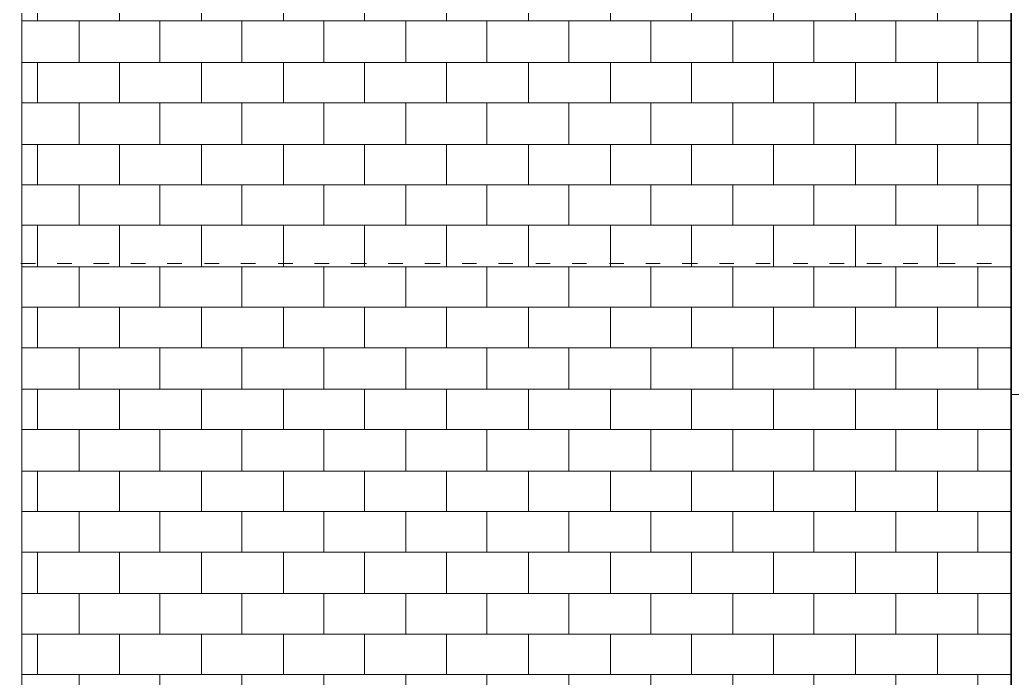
# Model space of a CAD drawing. Header units: millimetres. Extents: x 1.9 to 43.8, y 1.5 to 30.
# Drawn here: x 14.251 to 17.286, y 5.827 to 7.841 of the extents above; entities that cross this region are included whole.
import ezdxf

# ---------------------------------------------------------------- set-up
doc = ezdxf.new("R2010")
doc.units = ezdxf.units.MM
doc.layers.add('PDF_GRADAS Y ELEVADOR', color=7, linetype='Continuous')
doc.layers.add('PDF_MUROS2', color=7, linetype='Continuous')

msp = doc.modelspace()

# ---------------------------------------------------------------- linework, layer by layer
at = {"layer": 'PDF_GRADAS Y ELEVADOR', "lineweight": 18}
for points in [[(14.254, 7.0953), (14.2984, 7.0953)], [(14.3651, 7.0953), (14.4095, 7.0953)], [(14.4762, 7.0953), (14.5238, 7.0953)], [(14.5905, 7.0953), (14.635, 7.0953)], [(14.7017, 7.0953), (14.7461, 7.0953)], [(14.816, 7.0953), (14.8604, 7.0953)], [(14.9271, 7.0953), (14.9715, 7.0953)], [(15.0414, 7.0953), (15.0858, 7.0953)], [(15.1525, 7.0953), (15.197, 7.0953)], [(15.2636, 7.0953), (15.3113, 7.0953)], [(15.3779, 7.0953), (15.4224, 7.0953)], [(15.4891, 7.0953), (15.5367, 7.0953)], [(15.6034, 7.0953), (15.6478, 7.0953)], [(15.7145, 7.0953), (15.759, 7.0953)], [(15.8288, 7.0953), (15.8733, 7.0953)], [(15.9399, 7.0953), (15.9844, 7.0953)], [(16.0542, 7.0953), (16.0987, 7.0953)], [(16.1654, 7.0953), (16.2098, 7.0953)], [(16.2765, 7.0953), (16.3241, 7.0953)], [(16.3908, 7.0953), (16.4352, 7.0953)], [(16.5019, 7.0953), (16.5464, 7.0953)], [(16.6162, 7.0953), (16.6607, 7.0953)], [(16.7273, 7.0953), (16.7718, 7.0953)], [(16.8417, 7.0953), (16.8861, 7.0953)], [(16.9528, 7.0953), (16.9972, 7.0953)], [(17.0639, 7.0953), (17.1115, 7.0953)], [(17.1782, 7.0953), (17.2227, 7.0953)]]:
    msp.add_lwpolyline(points, dxfattribs=at)
at = {"layer": 'PDF_MUROS2', "lineweight": 35}
msp.add_lwpolyline([(11.3805, 3.644), (17.283, 3.644), (17.283, 15.4965), (11.3805, 15.4965)], close=True, dxfattribs=at)
at = {"layer": 'PDF_MUROS2', "lineweight": 20}
msp.add_lwpolyline([(11.9806, 5.4442), (14.2571, 5.4442), (14.2571, 8.3939), (11.9806, 8.3939)], close=True, dxfattribs=at)
at = {"layer": 'PDF_MUROS2', "lineweight": 9}
for points in [[(14.3048, 7.8382), (14.3048, 7.9621)], [(14.5556, 7.8382), (14.5556, 7.9621)], [(14.8064, 7.8382), (14.8064, 7.9621)], [(15.0573, 7.8382), (15.0573, 7.9621)], [(15.3049, 7.8382), (15.3049, 7.9621)], [(15.5557, 7.8382), (15.5557, 7.9621)], [(15.8066, 7.8382), (15.8066, 7.9621)], [(16.0574, 7.8382), (16.0574, 7.9621)], [(16.3051, 7.8382), (16.3051, 7.9621)], [(16.5559, 7.8382), (16.5559, 7.9621)], [(16.8067, 7.8382), (16.8067, 7.9621)], [(17.0576, 7.8382), (17.0576, 7.9621)], [(14.2571, 7.8382), (17.283, 7.8382)], [(14.4318, 7.7112), (14.4318, 7.8382)], [(14.6794, 7.7112), (14.6794, 7.8382)], [(14.9303, 7.7112), (14.9303, 7.8382)], [(15.1811, 7.7112), (15.1811, 7.8382)], [(15.4319, 7.7112), (15.4319, 7.8382)], [(15.6796, 7.7112), (15.6796, 7.8382)], [(15.9304, 7.7112), (15.9304, 7.8382)], [(16.1812, 7.7112), (16.1812, 7.8382)], [(16.4321, 7.7112), (16.4321, 7.8382)], [(16.6797, 7.7112), (16.6797, 7.8382)], [(16.9306, 7.7112), (16.9306, 7.8382)], [(17.1814, 7.7112), (17.1814, 7.8382)], [(14.2571, 7.7112), (17.283, 7.7112)], [(14.3048, 7.5874), (14.3048, 7.7112)], [(14.5556, 7.5874), (14.5556, 7.7112)], [(14.8064, 7.5874), (14.8064, 7.7112)], [(15.0573, 7.5874), (15.0573, 7.7112)], [(15.3049, 7.5874), (15.3049, 7.7112)], [(15.5557, 7.5874), (15.5557, 7.7112)], [(15.8066, 7.5874), (15.8066, 7.7112)], [(16.0574, 7.5874), (16.0574, 7.7112)], [(16.3051, 7.5874), (16.3051, 7.7112)], [(16.5559, 7.5874), (16.5559, 7.7112)], [(16.8067, 7.5874), (16.8067, 7.7112)], [(17.0576, 7.5874), (17.0576, 7.7112)], [(14.2571, 7.5874), (17.283, 7.5874)], [(14.4318, 7.4604), (14.4318, 7.5874)], [(14.6794, 7.4604), (14.6794, 7.5874)], [(14.9303, 7.4604), (14.9303, 7.5874)], [(15.1811, 7.4604), (15.1811, 7.5874)], [(15.4319, 7.4604), (15.4319, 7.5874)], [(15.6796, 7.4604), (15.6796, 7.5874)], [(15.9304, 7.4604), (15.9304, 7.5874)], [(16.1812, 7.4604), (16.1812, 7.5874)], [(16.4321, 7.4604), (16.4321, 7.5874)], [(16.6797, 7.4604), (16.6797, 7.5874)], [(16.9306, 7.4604), (16.9306, 7.5874)], [(17.1814, 7.4604), (17.1814, 7.5874)], [(14.2571, 7.4604), (17.283, 7.4604)], [(14.3048, 7.3366), (14.3048, 7.4604)], [(14.5556, 7.3366), (14.5556, 7.4604)], [(14.8064, 7.3366), (14.8064, 7.4604)], [(15.0573, 7.3366), (15.0573, 7.4604)], [(15.3049, 7.3366), (15.3049, 7.4604)], [(15.5557, 7.3366), (15.5557, 7.4604)], [(15.8066, 7.3366), (15.8066, 7.4604)], [(16.0574, 7.3366), (16.0574, 7.4604)], [(16.3051, 7.3366), (16.3051, 7.4604)], [(16.5559, 7.3366), (16.5559, 7.4604)], [(16.8067, 7.3366), (16.8067, 7.4604)], [(17.0576, 7.3366), (17.0576, 7.4604)], [(14.2571, 7.3366), (17.283, 7.3366)], [(14.4318, 7.2128), (14.4318, 7.3366)], [(14.6794, 7.2128), (14.6794, 7.3366)], [(14.9303, 7.2128), (14.9303, 7.3366)], [(15.1811, 7.2128), (15.1811, 7.3366)], [(15.4319, 7.2128), (15.4319, 7.3366)], [(15.6796, 7.2128), (15.6796, 7.3366)], [(15.9304, 7.2128), (15.9304, 7.3366)], [(16.1812, 7.2128), (16.1812, 7.3366)], [(16.4321, 7.2128), (16.4321, 7.3366)], [(16.6797, 7.2128), (16.6797, 7.3366)], [(16.9306, 7.2128), (16.9306, 7.3366)], [(17.1814, 7.2128), (17.1814, 7.3366)], [(14.2571, 7.2128), (17.283, 7.2128)], [(14.3048, 7.0858), (14.3048, 7.2128)], [(14.5556, 7.0858), (14.5556, 7.2128)], [(14.8064, 7.0858), (14.8064, 7.2128)], [(15.0573, 7.0858), (15.0573, 7.2128)], [(15.3049, 7.0858), (15.3049, 7.2128)], [(15.5557, 7.0858), (15.5557, 7.2128)], [(15.8066, 7.0858), (15.8066, 7.2128)], [(16.0574, 7.0858), (16.0574, 7.2128)], [(16.3051, 7.0858), (16.3051, 7.2128)], [(16.5559, 7.0858), (16.5559, 7.2128)], [(16.8067, 7.0858), (16.8067, 7.2128)], [(17.0576, 7.0858), (17.0576, 7.2128)], [(14.2571, 7.0858), (17.283, 7.0858)], [(14.4318, 6.9619), (14.4318, 7.0858)], [(14.6794, 6.9619), (14.6794, 7.0858)], [(14.9303, 6.9619), (14.9303, 7.0858)], [(15.1811, 6.9619), (15.1811, 7.0858)], [(15.4319, 6.9619), (15.4319, 7.0858)], [(15.6796, 6.9619), (15.6796, 7.0858)], [(15.9304, 6.9619), (15.9304, 7.0858)], [(16.1812, 6.9619), (16.1812, 7.0858)], [(16.4321, 6.9619), (16.4321, 7.0858)], [(16.6797, 6.9619), (16.6797, 7.0858)], [(16.9306, 6.9619), (16.9306, 7.0858)], [(17.1814, 6.9619), (17.1814, 7.0858)], [(14.2571, 6.9619), (17.283, 6.9619)], [(14.3048, 6.8381), (14.3048, 6.9619)], [(14.5556, 6.8381), (14.5556, 6.9619)], [(14.8064, 6.8381), (14.8064, 6.9619)], [(15.0573, 6.8381), (15.0573, 6.9619)], [(15.3049, 6.8381), (15.3049, 6.9619)], [(15.5557, 6.8381), (15.5557, 6.9619)], [(15.8066, 6.8381), (15.8066, 6.9619)], [(16.0574, 6.8381), (16.0574, 6.9619)], [(16.3051, 6.8381), (16.3051, 6.9619)], [(16.5559, 6.8381), (16.5559, 6.9619)], [(16.8067, 6.8381), (16.8067, 6.9619)], [(17.0576, 6.8381), (17.0576, 6.9619)], [(14.2571, 6.8381), (17.283, 6.8381)], [(14.4318, 6.7111), (14.4318, 6.8381)], [(14.6794, 6.7111), (14.6794, 6.8381)], [(14.9303, 6.7111), (14.9303, 6.8381)], [(15.1811, 6.7111), (15.1811, 6.8381)], [(15.4319, 6.7111), (15.4319, 6.8381)], [(15.6796, 6.7111), (15.6796, 6.8381)], [(15.9304, 6.7111), (15.9304, 6.8381)], [(16.1812, 6.7111), (16.1812, 6.8381)], [(16.4321, 6.7111), (16.4321, 6.8381)], [(16.6797, 6.7111), (16.6797, 6.8381)], [(16.9306, 6.7111), (16.9306, 6.8381)], [(17.1814, 6.7111), (17.1814, 6.8381)], [(14.2571, 6.7111), (17.283, 6.7111)], [(14.3048, 6.5873), (14.3048, 6.7111)], [(14.5556, 6.5873), (14.5556, 6.7111)], [(14.8064, 6.5873), (14.8064, 6.7111)], [(15.0573, 6.5873), (15.0573, 6.7111)], [(15.3049, 6.5873), (15.3049, 6.7111)], [(15.5557, 6.5873), (15.5557, 6.7111)], [(15.8066, 6.5873), (15.8066, 6.7111)], [(16.0574, 6.5873), (16.0574, 6.7111)], [(16.3051, 6.5873), (16.3051, 6.7111)], [(16.5559, 6.5873), (16.5559, 6.7111)], [(16.8067, 6.5873), (16.8067, 6.7111)], [(17.0576, 6.5873), (17.0576, 6.7111)], [(14.2571, 6.5873), (17.283, 6.5873)], [(14.4318, 6.4603), (14.4318, 6.5873)], [(14.6794, 6.4603), (14.6794, 6.5873)], [(14.9303, 6.4603), (14.9303, 6.5873)], [(15.1811, 6.4603), (15.1811, 6.5873)], [(15.4319, 6.4603), (15.4319, 6.5873)], [(15.6796, 6.4603), (15.6796, 6.5873)], [(15.9304, 6.4603), (15.9304, 6.5873)], [(16.1812, 6.4603), (16.1812, 6.5873)], [(16.4321, 6.4603), (16.4321, 6.5873)], [(16.6797, 6.4603), (16.6797, 6.5873)], [(16.9306, 6.4603), (16.9306, 6.5873)], [(17.1814, 6.4603), (17.1814, 6.5873)], [(14.2571, 6.4603), (17.283, 6.4603)], [(14.3048, 6.3364), (14.3048, 6.4603)], [(14.5556, 6.3364), (14.5556, 6.4603)], [(14.8064, 6.3364), (14.8064, 6.4603)], [(15.0573, 6.3364), (15.0573, 6.4603)], [(15.3049, 6.3364), (15.3049, 6.4603)], [(15.5557, 6.3364), (15.5557, 6.4603)], [(15.8066, 6.3364), (15.8066, 6.4603)], [(16.0574, 6.3364), (16.0574, 6.4603)], [(16.3051, 6.3364), (16.3051, 6.4603)], [(16.5559, 6.3364), (16.5559, 6.4603)], [(16.8067, 6.3364), (16.8067, 6.4603)], [(17.0576, 6.3364), (17.0576, 6.4603)], [(14.2571, 6.3364), (17.283, 6.3364)], [(14.4318, 6.2126), (14.4318, 6.3364)], [(14.6794, 6.2126), (14.6794, 6.3364)], [(14.9303, 6.2126), (14.9303, 6.3364)], [(15.1811, 6.2126), (15.1811, 6.3364)], [(15.4319, 6.2126), (15.4319, 6.3364)], [(15.6796, 6.2126), (15.6796, 6.3364)], [(15.9304, 6.2126), (15.9304, 6.3364)], [(16.1812, 6.2126), (16.1812, 6.3364)], [(16.4321, 6.2126), (16.4321, 6.3364)], [(16.6797, 6.2126), (16.6797, 6.3364)], [(16.9306, 6.2126), (16.9306, 6.3364)], [(17.1814, 6.2126), (17.1814, 6.3364)], [(14.2571, 6.2126), (17.283, 6.2126)], [(14.3048, 6.0856), (14.3048, 6.2126)], [(14.5556, 6.0856), (14.5556, 6.2126)], [(14.8064, 6.0856), (14.8064, 6.2126)], [(15.0573, 6.0856), (15.0573, 6.2126)], [(15.3049, 6.0856), (15.3049, 6.2126)], [(15.5557, 6.0856), (15.5557, 6.2126)], [(15.8066, 6.0856), (15.8066, 6.2126)], [(16.0574, 6.0856), (16.0574, 6.2126)], [(16.3051, 6.0856), (16.3051, 6.2126)], [(16.5559, 6.0856), (16.5559, 6.2126)], [(16.8067, 6.0856), (16.8067, 6.2126)], [(17.0576, 6.0856), (17.0576, 6.2126)], [(14.2571, 6.0856), (17.283, 6.0856)], [(14.4318, 5.9618), (14.4318, 6.0856)], [(14.6794, 5.9618), (14.6794, 6.0856)], [(14.9303, 5.9618), (14.9303, 6.0856)], [(15.1811, 5.9618), (15.1811, 6.0856)], [(15.4319, 5.9618), (15.4319, 6.0856)], [(15.6796, 5.9618), (15.6796, 6.0856)], [(15.9304, 5.9618), (15.9304, 6.0856)], [(16.1812, 5.9618), (16.1812, 6.0856)], [(16.4321, 5.9618), (16.4321, 6.0856)], [(16.6797, 5.9618), (16.6797, 6.0856)], [(16.9306, 5.9618), (16.9306, 6.0856)], [(17.1814, 5.9618), (17.1814, 6.0856)], [(14.2571, 5.9618), (17.283, 5.9618)], [(14.3048, 5.838), (14.3048, 5.9618)], [(14.5556, 5.838), (14.5556, 5.9618)], [(14.8064, 5.838), (14.8064, 5.9618)], [(15.0573, 5.838), (15.0573, 5.9618)], [(15.3049, 5.838), (15.3049, 5.9618)], [(15.5557, 5.838), (15.5557, 5.9618)], [(15.8066, 5.838), (15.8066, 5.9618)], [(16.0574, 5.838), (16.0574, 5.9618)], [(16.3051, 5.838), (16.3051, 5.9618)], [(16.5559, 5.838), (16.5559, 5.9618)], [(16.8067, 5.838), (16.8067, 5.9618)], [(17.0576, 5.838), (17.0576, 5.9618)], [(14.2571, 5.838), (17.283, 5.838)], [(14.4318, 5.7109), (14.4318, 5.838)], [(14.6794, 5.7268), (14.6794, 5.838)], [(14.9303, 5.7109), (14.9303, 5.838)], [(15.1811, 5.7109), (15.1811, 5.838)], [(15.4319, 5.7268), (15.4319, 5.838)], [(15.6796, 5.7109), (15.6796, 5.838)], [(15.9304, 5.7903), (15.9304, 5.838)], [(16.1812, 5.7109), (16.1812, 5.838)], [(16.4321, 5.7109), (16.4321, 5.838)], [(16.6797, 5.7109), (16.6797, 5.838)], [(16.9306, 5.7109), (16.9306, 5.838)], [(17.1814, 5.7109), (17.1814, 5.838)]]:
    msp.add_lwpolyline(points, dxfattribs=at)
at = {"layer": 'PDF_MUROS2', "lineweight": 35}
msp.add_lwpolyline([(17.283, 7.0699), (17.283, 3.644)], dxfattribs=at)
at = {"layer": 'PDF_MUROS2', "lineweight": 20}
msp.add_lwpolyline([(17.283, 6.6952), (21.2328, 6.6952), (21.2328, 3.644), (17.283, 3.644)], dxfattribs=at)

doc.saveas('drawing.dxf')
